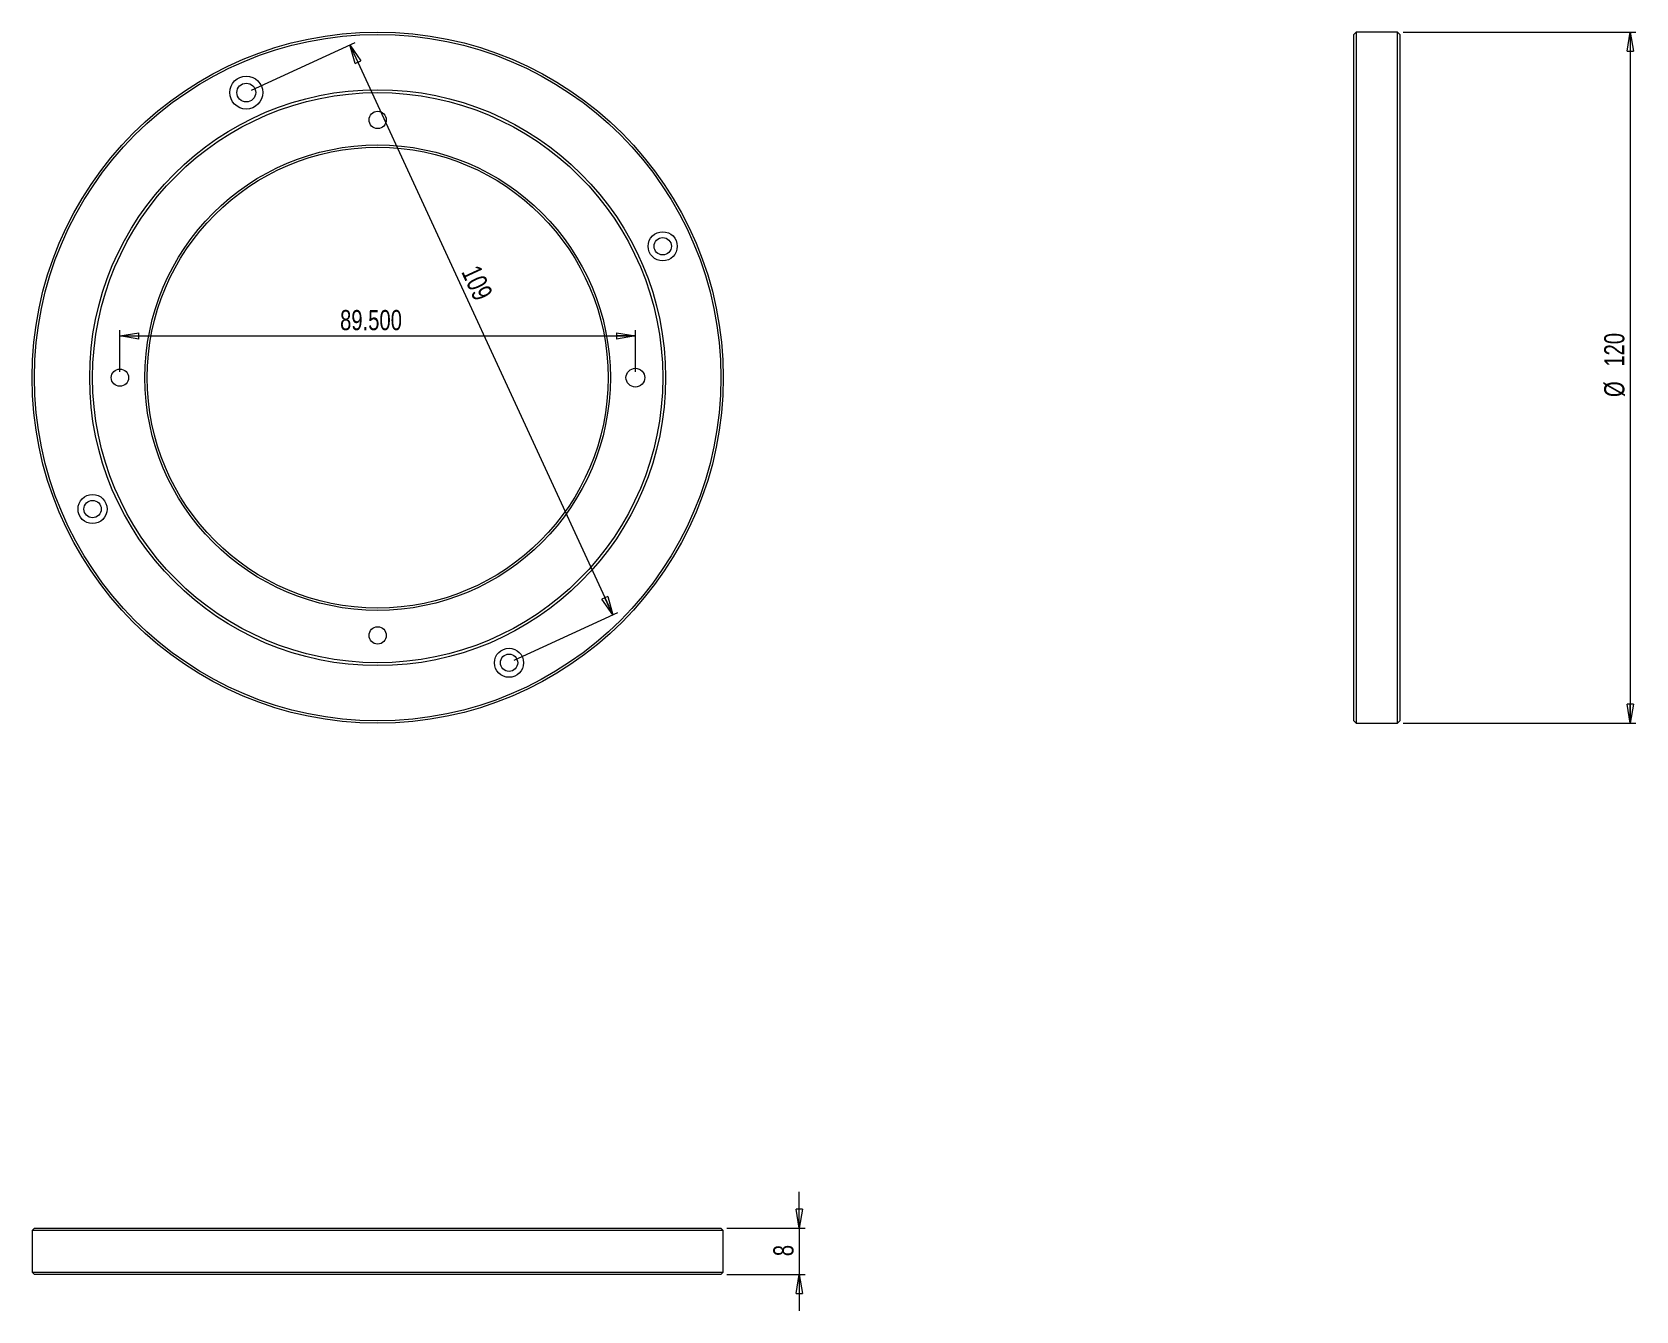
# Model space of a CAD drawing. Header units: millimetres. Extents: x 242 to 521, y 197 to 419.
import ezdxf

# ---------------------------------------------------------------- set-up
doc = ezdxf.new("R2010")
doc.units = ezdxf.units.MM
doc.styles.add('SLDTEXTSTYLE1', font='TXT', dxfattribs={"width": 0.75})
doc.dimstyles.new('SLDDIMSTYLE0', dxfattribs={"dimtxt": 3.5, "dimasz": 3.302, "dimexe": 0, "dimexo": 0.0625, "dimgap": 0.875, "dimtad": 2, "dimrnd": 1e-09, "dimzin": 4, "dimdsep": 46, "dimtxsty": 'SLDTEXTSTYLE1', "dimblk1": 'CLOSED', "dimblk2": 'CLOSED', "dimsah": 1, "dimcen": 0.09, "dimadec": 0, "dimazin": 0, "dimtfac": 1, "dimtofl": 0, "dimtmove": 0, "dimatfit": 3, "dimldrblk": 'CLOSED', "dimfxl": 1, "dimtolj": 1, "dimtzin": 12, "dimarcsym": 0})
doc.dimstyles.new('SLDDIMSTYLE1', dxfattribs={"dimtxt": 3.5, "dimasz": 3.302, "dimexe": 0, "dimexo": 0.0625, "dimgap": 0.875, "dimtad": 2, "dimrnd": 1e-09, "dimzin": 12, "dimdsep": 46, "dimtxsty": 'SLDTEXTSTYLE1', "dimblk1": 'CLOSED', "dimblk2": 'CLOSED', "dimsah": 1, "dimcen": 0.09, "dimadec": 0, "dimazin": 0, "dimtfac": 1, "dimtofl": 0, "dimtmove": 0, "dimatfit": 3, "dimldrblk": 'CLOSED', "dimfxl": 1, "dimtolj": 1, "dimtzin": 12, "dimarcsym": 0})
doc.dimstyles.new('SLDDIMSTYLE2', dxfattribs={"dimtxt": 3.5, "dimasz": 3.302, "dimexe": 0, "dimexo": 0.0625, "dimgap": 0.875, "dimtad": 2, "dimrnd": 1e-09, "dimzin": 12, "dimdsep": 46, "dimtxsty": 'SLDTEXTSTYLE1', "dimblk1": 'CLOSED', "dimblk2": 'CLOSED', "dimsah": 1, "dimcen": 0.09, "dimadec": 0, "dimazin": 0, "dimtfac": 1, "dimtofl": 0, "dimtmove": 0, "dimatfit": 3, "dimldrblk": 'CLOSED', "dimfxl": 1, "dimtolj": 1, "dimtzin": 12, "dimarcsym": 0})

# ---------------------------------------------------------------- blocks, each defined once
blk = doc.blocks.new('_CLOSED')
at = {"color": 0, "linetype": 'ByBlock', "lineweight": -2}
for p, q in [((-1, 0.166667), (0, 0)), ((-1, 0.166667), (-1, -0.166667)), ((0, 0), (-1, -0.166667)), ((0, 0), (-1, 0))]:
    blk.add_line(p, q, dxfattribs=at)
blk = doc.blocks.new('*D2')
at = {"color": 7, "linetype": 'Continuous', "lineweight": 0, "transparency": 16777216}
for p, q in [((257.59, 359.59), (257.59, 366.83)), ((257.59, 365.83), (347.09, 365.83)), ((347.09, 359.59), (347.09, 366.83))]:
    blk.add_line(p, q, dxfattribs=at)
at = {"color": 7, "linetype": 'Continuous', "lineweight": 0, "transparency": 16777216, "xscale": 3.302, "yscale": 3.302, "rotation": 180.0000000000004}
blk.add_blockref('_CLOSED', (257.59, 365.83, 0.1), dxfattribs=at)
at = {"color": 7, "linetype": 'Continuous', "lineweight": 0, "transparency": 16777216, "xscale": 3.302, "yscale": 3.302}
blk.add_blockref('_CLOSED', (347.09, 365.83, 0.1), dxfattribs=at)
at = {"color": 7, "linetype": 'Continuous', "lineweight": 0, "transparency": 16777216, "insert": (295.82, 370.34), "char_height": 3.5, "attachment_point": 1, "style": 'SLDTEXTSTYLE1'}
blk.add_mtext('89.500', dxfattribs=at)
blk = doc.blocks.new('*D3')
at = {"color": 7, "linetype": 'Continuous', "lineweight": 0, "transparency": 16777216}
for p, q in [((280.44, 408.51), (298.44, 416.81)), ((297.53, 416.39), (343.16, 317.39)), ((326.06, 309.52), (344.06, 317.81))]:
    blk.add_line(p, q, dxfattribs=at)
at = {"color": 7, "linetype": 'Continuous', "lineweight": 0, "transparency": 16777216, "xscale": 3.302, "yscale": 3.302}
for p, rotation in [((297.53, 416.39, 0.1), 114.7430478238879), ((343.16, 317.39, 0.1), 294.7430478238879)]:
    blk.add_blockref('_CLOSED', p, dxfattribs=dict(at, rotation=rotation))
at = {"color": 7, "linetype": 'Continuous', "lineweight": 0, "transparency": 16777216, "insert": (319.99, 378.44), "char_height": 3.5, "attachment_point": 1, "rotation": 294.743, "style": 'SLDTEXTSTYLE1'}
blk.add_mtext('109', dxfattribs=at)
blk = doc.blocks.new('*D4')
at = {"color": 7, "linetype": 'Continuous', "lineweight": 0, "transparency": 16777216}
for p, q in [((480.41, 418.59), (520.81, 418.59)), ((519.81, 418.59), (519.81, 298.59)), ((480.41, 298.59), (520.81, 298.59))]:
    blk.add_line(p, q, dxfattribs=at)
at = {"color": 7, "linetype": 'Continuous', "lineweight": 0, "transparency": 16777216, "xscale": 3.302, "yscale": 3.302}
for p, rotation in [((519.81, 418.59, 3.2), 90.0000000000004), ((519.81, 298.59, 3.2), 270.0000000000004)]:
    blk.add_blockref('_CLOSED', p, dxfattribs=dict(at, rotation=rotation))
at = {"color": 7, "linetype": 'Continuous', "lineweight": 0, "transparency": 16777216, "char_height": 3.5, "attachment_point": 1, "rotation": 90, "style": 'SLDTEXTSTYLE1'}
for s, insert in [('120', (515.3, 360.5)), ('%%c', (515.3, 355.23))]:
    blk.add_mtext(s, dxfattribs=dict(at, insert=insert))
blk = doc.blocks.new('*D5')
at = {"color": 7, "linetype": 'Continuous', "lineweight": 0, "transparency": 16777216}
for p, q in [((375.55, 210.91), (375.55, 217.26)), ((362.94, 210.91), (376.55, 210.91)), ((375.55, 210.91), (375.55, 202.91)), ((362.94, 202.91), (376.55, 202.91)), ((375.55, 202.91), (375.55, 196.56))]:
    blk.add_line(p, q, dxfattribs=at)
at = {"color": 7, "linetype": 'Continuous', "lineweight": 0, "transparency": 16777216, "xscale": 3.302, "yscale": 3.302}
for p, rotation in [((375.55, 210.91, 4.79), 270.0000000000004), ((375.55, 202.91, 4.79), 90.0000000000004)]:
    blk.add_blockref('_CLOSED', p, dxfattribs=dict(at, rotation=rotation))
at = {"color": 7, "linetype": 'Continuous', "lineweight": 0, "transparency": 16777216, "insert": (371.04, 206.07), "char_height": 3.5, "attachment_point": 1, "rotation": 90, "style": 'SLDTEXTSTYLE1'}
blk.add_mtext('8', dxfattribs=at)

msp = doc.modelspace()

# ---------------------------------------------------------------- linework, layer by layer
at = {"color": 7, "linetype": 'Continuous', "lineweight": 15}
for p, q in [((472.209, 418.594), (471.809, 418.194)), ((471.809, 412.722), (471.809, 418.194)), ((479.409, 418.594), (472.209, 418.594)), ((472.209, 418.594), (472.209, 413.085)), ((479.809, 418.194), (479.409, 418.594)), ((479.409, 413.085), (479.409, 418.594)), ((479.809, 418.194), (479.809, 412.722)), ((471.809, 298.994), (471.809, 412.722)), ((472.209, 413.085), (472.209, 298.594)), ((479.409, 298.594), (479.409, 413.085)), ((479.809, 412.722), (479.809, 298.994)), ((471.809, 298.994), (472.209, 298.594)), ((472.209, 298.594), (479.409, 298.594)), ((479.409, 298.594), (479.809, 298.994)), ((242.741, 210.914), (242.341, 210.514)), ((242.341, 210.514), (242.341, 203.314)), ((277.228, 210.514), (242.341, 210.514)), ((242.741, 210.914), (277.395, 210.914)), ((362.341, 210.514), (277.228, 210.514)), ((277.395, 210.914), (361.941, 210.914)), ((362.341, 210.514), (361.941, 210.914)), ((362.341, 203.314), (362.341, 210.514)), ((242.341, 203.314), (242.741, 202.914)), ((242.341, 203.314), (277.228, 203.314)), ((277.228, 203.314), (362.341, 203.314)), ((361.941, 202.914), (362.341, 203.314)), ((277.395, 202.914), (242.741, 202.914)), ((361.941, 202.914), (277.395, 202.914))]:
    msp.add_line(p, q, dxfattribs=at)
for centre, radius in [((302.341, 358.594), 60), ((302.341, 358.594), 59.6), ((279.53, 408.09), 2.858), ((279.53, 408.09), 1.632), ((302.341, 358.594), 50), ((302.341, 358.594), 49.5), ((302.341, 403.344), 1.5), ((302.341, 358.594), 40.4), ((302.341, 358.594), 40), ((351.837, 381.405), 2.527), ((351.837, 381.405), 1.5), ((257.591, 358.594), 1.5), ((347.091, 358.594), 1.632), ((252.844, 335.783), 2.527), ((252.844, 335.783), 1.5), ((302.341, 313.844), 1.5), ((325.152, 309.097), 2.527), ((325.152, 309.097), 1.5)]:
    msp.add_circle(centre, radius, dxfattribs=at)

# ---------------------------------------------------------------- dimensions: what is measured, and where the dimension line sits
at = {"color": 7, "linetype": 'Continuous', "lineweight": 0}
dim = msp.add_linear_dim(base=(519.809, 298.594), p1=(479.409, 418.594), p2=(479.409, 298.594), angle=90, text='%%c<>', dimstyle='SLDDIMSTYLE1', dxfattribs=at)
dim.commit()
dim.dimension.update_dxf_attribs({"geometry": '*D4', "text_midpoint": (519.809, 361.738), "dimtype": 160})
for base, p1, p2, angle, dimstyle, picture, middle in [((343.157, 317.395), (279.53, 408.09), (325.152, 309.097), 294.74305, 'SLDDIMSTYLE1', '*D3', (317.516, 373.03)), ((375.551, 202.914), (361.941, 210.914), (361.941, 202.914), 90, 'SLDDIMSTYLE2', '*D5', (375.551, 207.357))]:
    dim = msp.add_linear_dim(base=base, p1=p1, p2=p2, angle=angle, dimstyle=dimstyle, dxfattribs=at)
    dim.commit()
    dim.dimension.update_dxf_attribs({"geometry": picture, "text_midpoint": middle, "dimtype": 160})
dim = msp.add_linear_dim(base=(347.091, 365.827), p1=(257.591, 358.594), p2=(347.091, 358.594), dimstyle='SLDDIMSTYLE0', dxfattribs=at)
dim.commit()
dim.dimension.update_dxf_attribs({"geometry": '*D2', "text_midpoint": (302.929, 365.827), "dimtype": 160})

doc.saveas('drawing.dxf')
